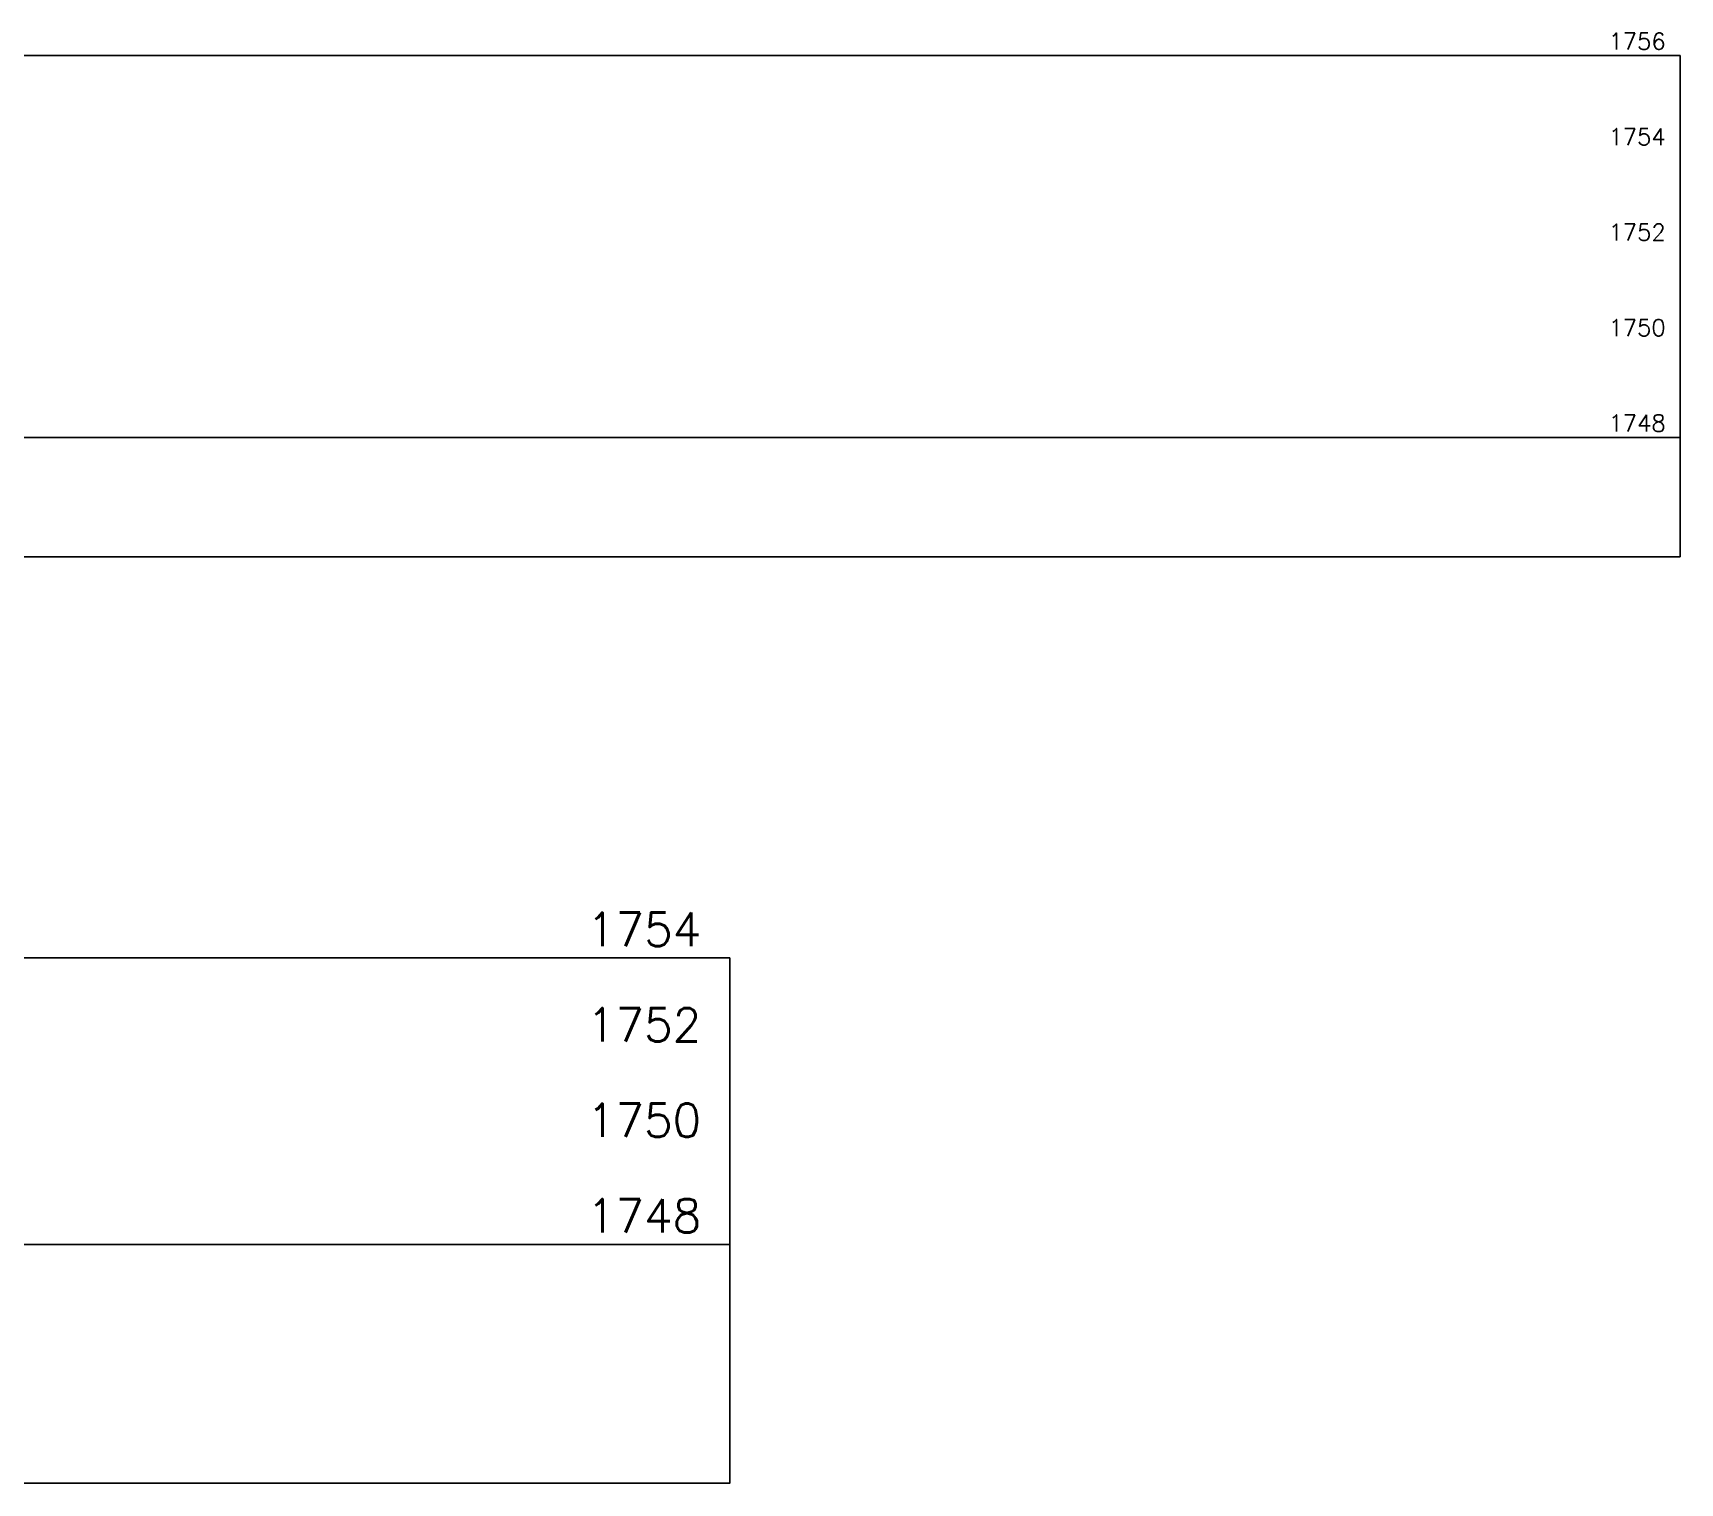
# Model space of a CAD drawing. Header units: metres. Extents: x 419533 to 423558, y 4805342 to 4807578.
# Drawn here: x 422551.81 to 422586.33, y 4806972.4 to 4807002.78 of the extents above; entities that cross this region are included whole.
import ezdxf

# ---------------------------------------------------------------- set-up
doc = ezdxf.new("R2010")
doc.units = ezdxf.units.M
doc.layers.add('C-ROAD-PROF-TEXT', color=11, linetype='Continuous')
doc.layers.add('C-ROAD-PROF-TTLB', color=5, linetype='Continuous')
doc.styles.get("Standard").update_dxf_attribs({"font": 'simplex.shx'})

# ---------------------------------------------------------------- blocks, each defined once
blk = doc.blocks.new('leg_extensions_profiles_1')
at = {"layer": 'C-ROAD-PROF-TTLB', "color": 5, "linetype": 'Continuous', "lineweight": -3}
for p in [(422506.335, 4807002.309), (422586.335, 4806994.309)]:
    blk.add_line(p, (422586.335, 4807002.309), dxfattribs=at)
blk.add_3dface([(422506.335, 4806991.809), (422586.335, 4806991.809), (422586.335, 4806994.309), (422506.335, 4806994.309)], dxfattribs=at)
at = {"layer": 'C-ROAD-PROF-TEXT', "color": 11, "linetype": 'Continuous', "lineweight": -3, "char_height": 0.35, "attachment_point": 4}
for s, insert in [('{\\C256;1756}', (422584.835, 4807002.609)), ('{\\C256;1754}', (422584.835, 4807000.609)), ('{\\C256;1752}', (422584.835, 4806998.609)), ('{\\C256;1750}', (422584.835, 4806996.609)), ('{\\C256;1748}', (422584.835, 4806994.609))]:
    blk.add_mtext(s, dxfattribs=dict(at, insert=insert))

msp = doc.modelspace()

# ---------------------------------------------------------------- linework, layer by layer
at = {"layer": 'C-ROAD-PROF-TTLB', "color": 5, "linetype": 'Continuous', "lineweight": -3}
for p in [(422506.419, 4806983.404), (422566.419, 4806977.404)]:
    msp.add_line(p, (422566.419, 4806983.404), dxfattribs=at)
msp.add_3dface([(422506.419, 4806972.404), (422566.419, 4806972.404), (422566.419, 4806977.404), (422506.419, 4806977.404)], dxfattribs=at)

# ---------------------------------------------------------------- block references
msp.add_blockref('leg_extensions_profiles_1', (0, 0))

# ---------------------------------------------------------------- texts
at = {"layer": 'C-ROAD-PROF-TEXT', "color": 11, "linetype": 'Continuous', "lineweight": -3, "char_height": 0.7, "attachment_point": 4}
for s, insert in [('{\\C256;1754}', (422563.42, 4806984.004)), ('{\\C256;1752}', (422563.42, 4806982.004)), ('{\\C256;1750}', (422563.42, 4806980.004)), ('{\\C256;1748}', (422563.42, 4806978.004))]:
    msp.add_mtext(s, dxfattribs=dict(at, insert=insert))

doc.saveas('drawing.dxf')
